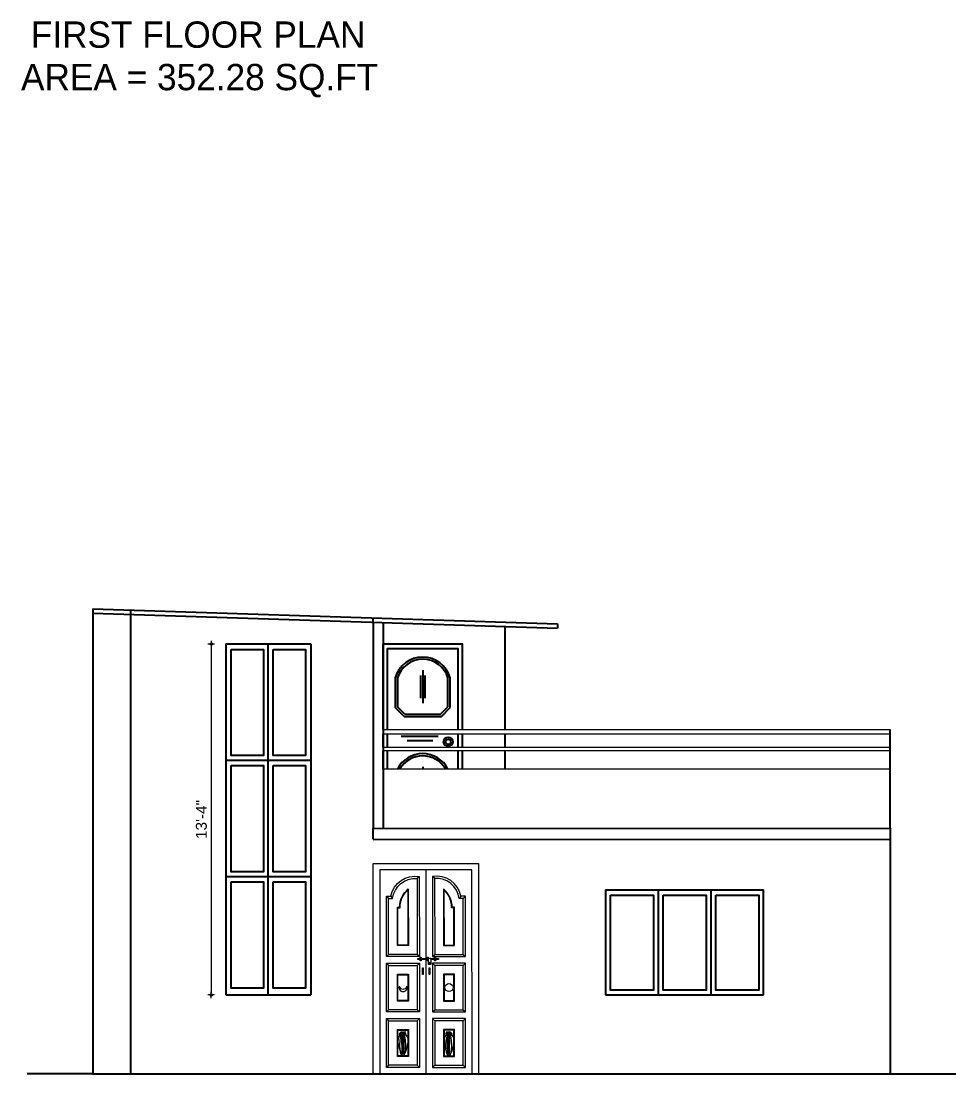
# Model space of a CAD drawing. Header units: inches. Extents: x 2449 to 13692, y -3765 to -1517.
# Drawn here: x 6325 to 6751, y -2638.1 to -2158.2 of the extents above; entities that cross this region are included whole.
import ezdxf
from ezdxf.enums import TextEntityAlignment as Align

# ---------------------------------------------------------------- set-up
doc = ezdxf.new("R2010")
doc.units = ezdxf.units.IN
doc.header["$LTSCALE"] = 0.5
doc.header["$MEASUREMENT"] = 0
doc.header["$PDMODE"] = 66
for name, color, linetype, lineweight in [('1', 7, 'Continuous', 25), ('A_hatch', 253, 'Continuous', 5), ('door', 202, 'Continuous', 5), ('DW TEXT', 92, 'Continuous', 15), ('ELEVATION', 85, 'Continuous', 9), ('hatch', 9, 'Continuous', 0), ('Toilet', 7, 'Continuous', 25)]:
    doc.layers.add(name, color=color, linetype=linetype, lineweight=lineweight)
doc.styles.add('CEN', font='GOTHIC.TTF')
doc.styles.get("Standard").update_dxf_attribs({"font": 'arial.ttf'})
doc.dimstyles.new('S8', dxfattribs={"dimtxt": 5, "dimasz": 1, "dimexe": 6, "dimexo": 18, "dimgap": 1.9375, "dimtad": 1, "dimdec": 0, "dimzin": 3, "dimdsep": 46, "dimlunit": 4, "dimtxsty": 'Standard', "dimblk": 'dot 2', "dimcen": 12, "dimse1": 1, "dimse2": 1, "dimclrd": 1, "dimclre": 1, "dimclrt": 256, "dimadec": 0, "dimazin": 0, "dimtfac": 0.75, "dimtdec": 0, "dimtix": 1, "dimtmove": 1, "dimatfit": 3, "dimldrblk": 'DOT', "dimfxl": 1, "dimtolj": 1, "dimtzin": 0, "dimlwd": 9, "dimlwe": 9, "dimarcsym": 0})

# ---------------------------------------------------------------- blocks, each defined once
blk = doc.blocks.new('dot1')
at = {"layer": 'hatch'}
h = blk.add_hatch(color=256, dxfattribs=at)
edge = h.paths.add_edge_path()
edge.add_arc((0, 0), 1, 0, 360)
for p, q in [((3, 0), (-3, 0)), ((0, 3), (0, -3))]:
    blk.add_line(p, q, dxfattribs=at)
blk.add_circle((0, 0), 1, dxfattribs=at)
blk = doc.blocks.new('dot 2')
at = {"layer": 'hatch', "xscale": 0.5, "yscale": 0.5, "zscale": 0.5}
blk.add_blockref('dot1', (0, 0), dxfattribs=at)
blk = doc.blocks.new('*D831')
at = {"layer": 'Defpoints', "color": 0, "transparency": 16777216}
for p in [(6418.38, -2442.13), (6411.72, -2602.13), (6418.38, -2602.13)]:
    blk.add_point(p, dxfattribs=at)
at = {"layer": 'Toilet', "color": 1, "lineweight": 9, "transparency": 16777216}
blk.add_line((6411.72, -2443.13), (6411.72, -2601.13), dxfattribs=at)
for p, rotation in [((6411.72, -2442.13), 90), ((6411.72, -2602.13), 270)]:
    blk.add_blockref('dot 2', p, dxfattribs=dict(at, rotation=rotation))
at = {"layer": 'Toilet', "transparency": 16777216, "insert": (6407.23, -2522.13), "char_height": 5, "attachment_point": 5, "rotation": 90}
blk.add_mtext('\\A1;13\'-4"', dxfattribs=at)
blk = doc.blocks.new('_Dot')
at = {"color": 0, "linetype": 'ByBlock', "lineweight": -2}
blk.add_line((-0.5, 0), (-1, 0), dxfattribs=at)
at = {"color": 0, "linetype": 'ByBlock', "const_width": 0.5}
blk.add_lwpolyline([(-0.25, 0, 1), (0.25, 0, 1)], format="xyb", close=True, dxfattribs=at)

msp = doc.modelspace()

# ---------------------------------------------------------------- linework, layer by layer
at = {"color": 5}
for p, q in [((6418.38, -2442.13), (6457.06, -2442.13)), ((6418.38, -2442.13), (6418.38, -2495.13)), ((6437.54, -2442.13), (6437.54, -2495.13)), ((6457.06, -2442.13), (6457.06, -2495.13)), ((6490.06, -2481.13), (6490.06, -2442.13)), ((6490.06, -2489.13), (6490.06, -2483.13)), ((6418.38, -2495.13), (6457.06, -2495.13)), ((6418.38, -2495.13), (6418.38, -2602.13)), ((6418.38, -2495.13), (6457.06, -2495.13)), ((6437.54, -2495.13), (6437.54, -2602.13)), ((6457.06, -2495.13), (6457.06, -2602.13)), ((6418.38, -2548.13), (6457.06, -2548.13)), ((6591.3, -2554.13), (6663.3, -2554.13)), ((6591.3, -2554.13), (6591.3, -2602.13)), ((6615.3, -2554.13), (6615.3, -2602.13)), ((6639.3, -2554.13), (6639.3, -2602.13)), ((6663.3, -2602.13), (6663.3, -2554.13)), ((6418.38, -2602.13), (6457.06, -2602.13)), ((6591.3, -2602.13), (6663.3, -2602.13))]:
    msp.add_line(p, q, dxfattribs=at)
at = {"color": 40, "ltscale": 5}
for p, q in [((6507.06, -2456.45), (6507.06, -2466.8)), ((6508.06, -2454.13), (6508.06, -2469.13)), ((6509.06, -2456.45), (6509.06, -2466.8)), ((6495.56, -2457.63), (6495.56, -2471.13)), ((6496.56, -2457.63), (6496.56, -2470.71)), ((6519.56, -2470.71), (6519.56, -2457.63)), ((6520.56, -2471.13), (6520.56, -2457.63)), ((6499.56, -2475.13), (6495.56, -2471.13)), ((6499.98, -2474.13), (6496.56, -2470.71)), ((6516.15, -2474.13), (6519.56, -2470.71)), ((6516.56, -2475.13), (6520.56, -2471.13)), ((6499.56, -2475.13), (6516.56, -2475.13)), ((6499.56, -2475.13), (6516.56, -2475.13)), ((6499.98, -2474.13), (6516.15, -2474.13)), ((6498.31, -2484.2), (6515.13, -2484.2)), ((6500.93, -2486.2), (6512.74, -2486.2)), ((6508.06, -2498.13), (6508.06, -2499.13))]:
    msp.add_line(p, q, dxfattribs=at)
at = {"color": 5}
for points in [[(6420.78, -2444.58), (6435.47, -2444.58), (6435.47, -2492.98), (6420.78, -2492.98)], [(6439.94, -2444.58), (6454.66, -2444.58), (6454.66, -2492.98), (6439.94, -2492.98)], [(6420.78, -2497.58), (6435.47, -2497.58), (6435.47, -2545.98), (6420.78, -2545.98)], [(6439.94, -2497.58), (6454.66, -2497.58), (6454.66, -2545.98), (6439.94, -2545.98)], [(6420.78, -2550.58), (6435.47, -2550.58), (6435.47, -2598.98), (6420.78, -2598.98)], [(6439.94, -2550.58), (6454.66, -2550.58), (6454.66, -2598.98), (6439.94, -2598.98)], [(6593.71, -2556.58), (6613.24, -2556.58), (6613.24, -2599.98), (6593.71, -2599.98)], [(6617.71, -2556.58), (6637.24, -2556.58), (6637.24, -2599.98), (6617.71, -2599.98)], [(6641.71, -2556.58), (6661.24, -2556.58), (6661.24, -2599.98), (6641.71, -2599.98)]]:
    msp.add_lwpolyline(points, close=True, dxfattribs=at)
at = {"color": 40, "ltscale": 5}
for centre, radius, start, end in [((6508.06, -2461.1), 12.97, 15.5303, 164.4697), ((6508.06, -2461.15), 12.03, 17.0615, 162.9385), ((6508.06, -2505.1), 12.97, 27.4159, 152.5841), ((6508.06, -2505.15), 12.03, 30.0809, 149.9191)]:
    msp.add_arc(centre, radius, start, end, dxfattribs=at)
at = {"layer": '1', "color": 2, "ltscale": 5}
for points in [[(6490.06, -2481.13), (6490.06, -2442.13), (6526.06, -2442.13), (6526.06, -2481.13)], [(6492.06, -2481.13), (6492.06, -2444.13), (6524.06, -2444.13), (6524.06, -2481.13)], [(6490.06, -2489.13), (6490.06, -2483.13)], [(6492.06, -2489.13), (6492.06, -2483.13)], [(6524.06, -2483.13), (6524.06, -2489.13)], [(6526.06, -2483.13), (6526.06, -2489.13)], [(6490.06, -2499.13), (6490.06, -2490.63)], [(6492.06, -2499.13), (6492.06, -2490.63)], [(6524.06, -2490.63), (6524.06, -2499.13)], [(6526.06, -2490.63), (6526.06, -2499.13)]]:
    msp.add_lwpolyline(points, dxfattribs=at)
at = {"layer": '1', "color": 21, "ltscale": 5}
for radius in [2.07, 1.19]:
    msp.add_circle((6519.68, -2486.72), radius, dxfattribs=at)
at = {"layer": 'A_hatch', "color": 11, "ltscale": 5}
for p, q in [((6490.06, -2481.13), (6721.05, -2481.13)), ((6490.06, -2483.13), (6721.05, -2483.13)), ((6490.06, -2489.13), (6721.05, -2489.13)), ((6490.06, -2490.63), (6721.05, -2490.63)), ((6721.05, -2499.13), (6490.06, -2499.13))]:
    msp.add_line(p, q, dxfattribs=at)
at = {"layer": 'door'}
for p, q in [((6485.56, -2638.13), (6485.53, -2542.13)), ((6485.53, -2542.13), (6533.53, -2542.13)), ((6533.53, -2542.13), (6533.56, -2638.13)), ((6488.51, -2545.13), (6488.53, -2638.13)), ((6530.51, -2545.13), (6488.51, -2545.13)), ((6505.51, -2548.96), (6506.51, -2548.13)), ((6509.51, -2545.13), (6509.53, -2638.13)), ((6513.51, -2548.96), (6512.51, -2548.13)), ((6530.53, -2638.13), (6530.51, -2545.13)), ((6491.51, -2557.13), (6492.51, -2558.13)), ((6493.51, -2557.13), (6494.23, -2558.13)), ((6525.51, -2557.13), (6524.78, -2558.13)), ((6527.51, -2557.13), (6526.51, -2558.13)), ((6492.53, -2583.63), (6491.53, -2584.63)), ((6506.53, -2584.63), (6505.53, -2583.63)), ((6512.53, -2584.63), (6513.53, -2583.63)), ((6526.53, -2583.63), (6527.53, -2584.63)), ((6491.53, -2587.63), (6492.53, -2588.63)), ((6506.53, -2587.63), (6505.53, -2588.63)), ((6512.53, -2587.63), (6513.53, -2588.63)), ((6527.53, -2587.63), (6526.53, -2588.63)), ((6492.53, -2608.88), (6491.53, -2609.88)), ((6506.53, -2609.88), (6505.53, -2608.88)), ((6512.53, -2609.88), (6513.53, -2608.88)), ((6526.53, -2608.88), (6527.53, -2609.88)), ((6491.53, -2612.88), (6492.53, -2613.88)), ((6506.53, -2612.88), (6505.53, -2613.88)), ((6512.53, -2612.88), (6513.53, -2613.88)), ((6527.53, -2612.88), (6526.53, -2613.88)), ((6498, -2620.34), (6497.34, -2619.97)), ((6498, -2620.34), (6497.4, -2620.27)), ((6497.95, -2620.07), (6497.55, -2619.44)), ((6497.95, -2620.07), (6497.73, -2620.02)), ((6498.54, -2619.91), (6497.78, -2619.48)), ((6498.43, -2619.91), (6497.84, -2619.64)), ((6498.11, -2619.48), (6497.89, -2619.21)), ((6498.22, -2620.39), (6497.95, -2620.07)), ((6498.32, -2619.26), (6498, -2619.15)), ((6498.11, -2619.91), (6498, -2619.85)), ((6498.32, -2620.66), (6498, -2620.34)), ((6498.11, -2619.48), (6498.27, -2619.1)), ((6498.11, -2619.91), (6498.11, -2619.48)), ((6498.22, -2620.39), (6498.11, -2619.91)), ((6498.32, -2620.66), (6498.22, -2620.39)), ((6498.32, -2619.26), (6498.54, -2618.99)), ((6499.08, -2619.96), (6498.32, -2619.26)), ((6498.54, -2619.91), (6498.43, -2619.91)), ((6498.5, -2619.43), (6498.71, -2619.25)), ((6498.54, -2619.91), (6499.08, -2619.31)), ((6498.81, -2620.83), (6498.54, -2619.91)), ((6498.59, -2619.09), (6498.55, -2618.83)), ((6498.68, -2619.17), (6498.59, -2619.09)), ((6498.73, -2619.1), (6498.64, -2618.93)), ((6498.64, -2619.55), (6498.66, -2619.19)), ((6498.65, -2619.42), (6498.81, -2619.28)), ((6498.66, -2619.19), (6498.8, -2619.02)), ((6498.71, -2619.25), (6498.82, -2618.75)), ((6499.08, -2619.31), (6498.81, -2618.88)), ((6498.81, -2619.28), (6498.89, -2619.1)), ((6498.81, -2620.83), (6499.03, -2620.45)), ((6498.93, -2619.09), (6498.99, -2618.77)), ((6499.19, -2619.1), (6499.03, -2619.04)), ((6499.03, -2620.45), (6499.08, -2619.96)), ((6499.08, -2619.31), (6499.4, -2619.15)), ((6499.13, -2619.91), (6499.19, -2619.64)), ((6499.24, -2620.34), (6499.13, -2619.91)), ((6499.19, -2619.1), (6499.3, -2618.94)), ((6499.46, -2619.48), (6499.19, -2619.1)), ((6499.19, -2619.64), (6499.57, -2619.42)), ((6499.35, -2620.72), (6499.24, -2620.34)), ((6499.43, -2619.32), (6499.38, -2618.91)), ((6499.4, -2619.15), (6499.57, -2618.88)), ((6499.62, -2619.59), (6499.43, -2619.31)), ((6499.67, -2619.85), (6499.51, -2619.1)), ((6499.51, -2628.74), (6499.78, -2620.23)), ((6499.57, -2619.42), (6499.89, -2618.99)), ((6499.62, -2619.22), (6499.67, -2618.88)), ((6499.69, -2619.42), (6499.62, -2619.22)), ((6499.62, -2620.72), (6499.67, -2619.85)), ((6499.67, -2619.53), (6499.73, -2619.04)), ((6499.89, -2620.12), (6499.67, -2619.53)), ((6499.78, -2620.23), (6500.11, -2619.96)), ((6499.94, -2618.85), (6499.99, -2619)), ((6499.94, -2620.1), (6500.04, -2619.83)), ((6499.98, -2619.16), (6500.01, -2618.91)), ((6499.98, -2619.13), (6500.06, -2619.02)), ((6500.04, -2619.83), (6499.98, -2619.16)), ((6500, -2618.98), (6500.15, -2618.83)), ((6500, -2619.06), (6500.1, -2618.94)), ((6500.01, -2618.91), (6500.09, -2618.85)), ((6500.04, -2619.83), (6500.15, -2619.48)), ((6500.11, -2619.96), (6500.16, -2619.58)), ((6500.11, -2619.96), (6500.32, -2619.64)), ((6500.15, -2619.48), (6500.41, -2619.25)), ((6500.16, -2619.58), (6500.32, -2619.37)), ((6500.21, -2619.8), (6500.27, -2619.58)), ((6500.27, -2619.58), (6500.38, -2619.48)), ((6518.88, -2619.48), (6518.62, -2619.25)), ((6518.76, -2619.58), (6518.65, -2619.48)), ((6518.87, -2619.58), (6518.71, -2619.37)), ((6518.92, -2619.96), (6518.71, -2619.64)), ((6518.82, -2619.8), (6518.76, -2619.58)), ((6518.92, -2619.96), (6518.87, -2619.58)), ((6519.03, -2618.98), (6518.88, -2618.83)), ((6518.99, -2619.83), (6518.88, -2619.48)), ((6519.25, -2620.23), (6518.92, -2619.96)), ((6519.03, -2619.06), (6518.93, -2618.94)), ((6519.02, -2618.91), (6518.94, -2618.85)), ((6519.05, -2619.13), (6518.97, -2619.02)), ((6518.99, -2619.83), (6519.06, -2619.16)), ((6519.09, -2620.1), (6518.99, -2619.83)), ((6519.06, -2619.16), (6519.02, -2618.91)), ((6519.09, -2618.85), (6519.04, -2619)), ((6519.46, -2619.42), (6519.14, -2618.99)), ((6519.14, -2620.12), (6519.36, -2619.53)), ((6519.52, -2628.74), (6519.25, -2620.23)), ((6519.36, -2619.53), (6519.3, -2619.04)), ((6519.34, -2619.42), (6519.41, -2619.22)), ((6519.41, -2619.22), (6519.36, -2618.88)), ((6519.36, -2619.85), (6519.52, -2619.1)), ((6519.41, -2620.72), (6519.36, -2619.85)), ((6519.41, -2619.59), (6519.6, -2619.31)), ((6519.63, -2619.15), (6519.46, -2618.88)), ((6519.84, -2619.64), (6519.46, -2619.42)), ((6519.57, -2619.48), (6519.84, -2619.1)), ((6519.6, -2619.32), (6519.65, -2618.91)), ((6519.95, -2619.31), (6519.63, -2619.15)), ((6519.68, -2620.72), (6519.79, -2620.34)), ((6519.84, -2619.1), (6519.73, -2618.94)), ((6519.79, -2620.34), (6519.9, -2619.91)), ((6519.84, -2619.1), (6520, -2619.04)), ((6519.9, -2619.91), (6519.84, -2619.64)), ((6519.95, -2619.31), (6520.22, -2618.88)), ((6519.95, -2619.96), (6520.71, -2619.26)), ((6520.49, -2619.91), (6519.95, -2619.31)), ((6520, -2620.45), (6519.95, -2619.96)), ((6520.22, -2620.83), (6520, -2620.45)), ((6520.1, -2619.09), (6520.04, -2618.77)), ((6520.22, -2619.28), (6520.14, -2619.1)), ((6520.32, -2619.25), (6520.21, -2618.75)), ((6520.38, -2619.42), (6520.22, -2619.28)), ((6520.22, -2620.83), (6520.49, -2619.91)), ((6520.37, -2619.19), (6520.23, -2619.02)), ((6520.3, -2619.1), (6520.39, -2618.93)), ((6520.53, -2619.43), (6520.32, -2619.25)), ((6520.35, -2619.17), (6520.44, -2619.09)), ((6520.39, -2619.55), (6520.37, -2619.19)), ((6520.44, -2619.09), (6520.48, -2618.83)), ((6520.71, -2619.26), (6520.49, -2618.99)), ((6520.49, -2619.91), (6521.25, -2619.48)), ((6520.49, -2619.91), (6520.6, -2619.91)), ((6520.6, -2619.91), (6521.19, -2619.64)), ((6520.71, -2619.26), (6521.03, -2619.15)), ((6520.71, -2620.66), (6521.03, -2620.34)), ((6520.71, -2620.66), (6520.81, -2620.39)), ((6520.92, -2619.48), (6520.76, -2619.1)), ((6520.81, -2620.39), (6520.92, -2619.91)), ((6520.81, -2620.39), (6521.08, -2620.07)), ((6520.92, -2619.48), (6521.14, -2619.21)), ((6520.92, -2619.91), (6520.92, -2619.48)), ((6520.92, -2619.91), (6521.03, -2619.85)), ((6521.03, -2620.34), (6521.69, -2619.97)), ((6521.03, -2620.34), (6521.63, -2620.27)), ((6521.08, -2620.07), (6521.48, -2619.44)), ((6521.08, -2620.07), (6521.3, -2620.02)), ((6498.16, -2620.5), (6497.95, -2620.5)), ((6498.54, -2620.77), (6498.32, -2620.66)), ((6498.7, -2628.79), (6498.54, -2620.77)), ((6499.03, -2628.85), (6498.81, -2620.83)), ((6499.3, -2628.74), (6499.35, -2620.72)), ((6519.73, -2628.74), (6519.68, -2620.72)), ((6520, -2628.85), (6520.22, -2620.83)), ((6520.33, -2628.79), (6520.49, -2620.77)), ((6520.49, -2620.77), (6520.71, -2620.66)), ((6520.87, -2620.5), (6521.08, -2620.5)), ((6499.03, -2628.95), (6498.7, -2628.79)), ((6499.03, -2628.95), (6499.51, -2628.74)), ((6499.03, -2628.95), (6499.3, -2628.74)), ((6499.03, -2628.95), (6499.03, -2628.85)), ((6520, -2628.95), (6519.52, -2628.74)), ((6520, -2628.95), (6519.73, -2628.74)), ((6520, -2628.95), (6520.33, -2628.79)), ((6520, -2628.95), (6520, -2628.85)), ((6492.53, -2634.13), (6491.53, -2635.13)), ((6506.53, -2635.13), (6505.53, -2634.13)), ((6512.53, -2635.13), (6513.53, -2634.13)), ((6526.53, -2634.13), (6527.53, -2635.13)), ((6485.56, -2638.13), (6530.53, -2638.13)), ((6533.56, -2638.13), (6530.53, -2638.13))]:
    msp.add_line(p, q, dxfattribs=at)
for points in [[(6506.51, -2548.13), (6506.51, -2548.13), (6506.53, -2584.63), (6491.53, -2584.63), (6491.51, -2557.13), (6493.51, -2557.13, -0.404871)], [(6512.51, -2548.13), (6512.51, -2548.13), (6512.53, -2584.63), (6527.53, -2584.63), (6527.51, -2557.13), (6525.51, -2557.13, 0.404871)], [(6505.51, -2549.01), (6505.53, -2583.63), (6492.53, -2583.63), (6492.51, -2558.13), (6494.36, -2558.13, -0.404087)], [(6513.51, -2549.01), (6513.53, -2583.63), (6526.53, -2583.63), (6526.51, -2558.13), (6524.65, -2558.13, 0.404087)], [(6501.51, -2553.81), (6501.53, -2579.63), (6496.53, -2579.63), (6496.51, -2562.13), (6497.51, -2562.13, -0.230009)], [(6501.26, -2554.34), (6501.28, -2579.38), (6496.78, -2579.38), (6496.76, -2562.38), (6497.76, -2562.38, -0.222945)], [(6517.51, -2553.81), (6517.53, -2579.63), (6522.53, -2579.63), (6522.51, -2562.13), (6521.51, -2562.13, 0.230009)], [(6517.76, -2554.34), (6517.78, -2579.38), (6522.28, -2579.38), (6522.26, -2562.38), (6521.25, -2562.38, 0.222945)]]:
    msp.add_lwpolyline(points, format="xyb", close=True, dxfattribs=at)
for points in [[(6506.87, -2585.91), (6505.82, -2585.91), (6505.82, -2585.52), (6506.87, -2585.52)], [(6507.33, -2585.52), (6510.13, -2585.52)], [(6510.13, -2585.91), (6507.33, -2585.91)], [(6510.59, -2585.52), (6510.64, -2585.52)], [(6510.64, -2585.91), (6510.59, -2585.91)], [(6511.75, -2585.52), (6513.43, -2585.52)], [(6513.43, -2585.91), (6511.75, -2585.91)], [(6513.89, -2585.52), (6515.29, -2585.52), (6515.29, -2585.91), (6513.89, -2585.91)]]:
    msp.add_lwpolyline(points, dxfattribs=at)
for points in [[(6506.87, -2584.92), (6507.33, -2584.92), (6507.33, -2586.6), (6506.87, -2586.6)], [(6510.13, -2584.92), (6510.59, -2584.92), (6510.59, -2586.6), (6510.13, -2586.6)], [(6510.64, -2585.35), (6511.75, -2585.35), (6511.75, -2588.29), (6510.64, -2588.29)], [(6513.43, -2584.92), (6513.89, -2584.92), (6513.89, -2586.6), (6513.43, -2586.6)], [(6491.53, -2587.63), (6506.53, -2587.63), (6506.53, -2609.88), (6491.53, -2609.88)], [(6492.53, -2588.63), (6505.53, -2588.63), (6505.53, -2608.88), (6492.53, -2608.88)], [(6507.97, -2589.82), (6508.21, -2589.82), (6508.21, -2592.77), (6507.97, -2592.77)], [(6511.06, -2589.82), (6511.31, -2589.82), (6511.31, -2592.77), (6511.06, -2592.77)], [(6511.12, -2587.22), (6511.26, -2587.22), (6511.26, -2587.86), (6511.12, -2587.86)], [(6527.53, -2587.63), (6512.53, -2587.63), (6512.53, -2609.88), (6527.53, -2609.88)], [(6526.53, -2588.63), (6513.53, -2588.63), (6513.53, -2608.88), (6526.53, -2608.88)], [(6496.52, -2592.63), (6501.52, -2592.63), (6501.52, -2604.88), (6496.52, -2604.88)], [(6496.77, -2592.88), (6501.27, -2592.88), (6501.27, -2604.63), (6496.77, -2604.63)], [(6522.52, -2592.63), (6517.52, -2592.63), (6517.52, -2604.88), (6522.52, -2604.88)], [(6522.27, -2592.88), (6517.77, -2592.88), (6517.77, -2604.63), (6522.27, -2604.63)], [(6491.53, -2635.13), (6491.53, -2612.88), (6506.53, -2612.88), (6506.53, -2635.13), (6491.53, -2635.13)], [(6492.53, -2634.13), (6492.53, -2613.88), (6505.53, -2613.88), (6505.53, -2634.13), (6492.53, -2634.13)], [(6512.53, -2635.13), (6527.53, -2635.13), (6527.53, -2612.88), (6512.53, -2612.88)], [(6513.53, -2634.13), (6526.53, -2634.13), (6526.53, -2613.88), (6513.53, -2613.88)], [(6501.52, -2630.13), (6496.52, -2630.13), (6496.52, -2617.88), (6501.52, -2617.88)], [(6501.27, -2629.88), (6496.77, -2629.88), (6496.77, -2618.13), (6501.27, -2618.13)], [(6517.52, -2630.13), (6522.52, -2630.13), (6522.52, -2617.88), (6517.52, -2617.88)], [(6517.77, -2629.88), (6522.27, -2629.88), (6522.27, -2618.13), (6517.77, -2618.13)]]:
    msp.add_lwpolyline(points, close=True, dxfattribs=at)
msp.add_circle((6520.03, -2598.75), 1.86, dxfattribs=at)
for centre, radius, start, end in [((6499.11, -2598.75), 1.86, 162.1563, 17.8437), ((6499.11, -2597.61), 1.86, 197.8437, 342.1563), ((6499.03, -2624.41), 4.36, 258.8313, 281.1687), ((6520, -2624.41), 4.36, 258.8313, 281.1687)]:
    msp.add_arc(centre, radius, start, end, dxfattribs=at)
msp.add_ellipse((6499.03, -2628.89), major_axis=(-0.613, 0), ratio=0.098223, dxfattribs=at)
at = {"layer": 'door', "extrusion": (0, 0, -1)}
msp.add_ellipse((6520, -2628.89), major_axis=(0.613, 0), ratio=0.098223, dxfattribs=at)
at = {"layer": 'door'}
for points in [[(6498.41, -2628.89), (6498.41, -2629.18), (6498.7, -2629.68), (6498.47, -2619.49), (6497.77, -2620.1), (6498.18, -2628.69)], [(6499.64, -2628.89), (6499.64, -2629.18), (6499.35, -2629.68), (6499.58, -2619.49), (6500.28, -2620.1), (6499.87, -2628.69)], [(6519.39, -2628.89), (6519.39, -2629.18), (6519.68, -2629.68), (6519.45, -2619.49), (6518.75, -2620.1), (6519.16, -2628.69)], [(6520.62, -2628.89), (6520.62, -2629.18), (6520.33, -2629.68), (6520.56, -2619.49), (6521.26, -2620.1), (6520.85, -2628.69)]]:
    msp.add_spline(points, degree=3, dxfattribs=at)
at = {"layer": 'ELEVATION'}
msp.add_line((6721.05, -2481.13), (6721.05, -2521.13), dxfattribs=at)
at = {"layer": 'Toilet'}
for p, q in [((6357.76, -2428.12), (6569.56, -2434.89)), ((6357.82, -2426.13), (6357.82, -2526.13)), ((6357.82, -2426.13), (6569.56, -2432.89)), ((6374.88, -2426.67), (6374.88, -2526.13)), ((6485.56, -2432.21), (6485.56, -2430.21)), ((6485.56, -2432.21), (6485.56, -2526.13)), ((6490.06, -2432.35), (6490.06, -2526.13)), ((6569.56, -2432.89), (6569.56, -2434.89)), ((6545.56, -2434.13), (6545.56, -2481.13)), ((6721.05, -2521.13), (6721.05, -2481.13)), ((6721.05, -2526.13), (6721.05, -2481.13)), ((6545.56, -2483.13), (6545.56, -2489.13)), ((6545.56, -2490.63), (6545.56, -2499.13)), ((6357.82, -2526.13), (6357.82, -2638.13)), ((6374.88, -2526.13), (6374.88, -2638.13)), ((6485.55, -2531.13), (6485.56, -2526.13)), ((6485.56, -2526.24), (6721.05, -2526.13)), ((6721.05, -2526.13), (6721.05, -2638.13)), ((6485.56, -2531.24), (6721.05, -2531.13)), ((6357.82, -2638.13), (6327.82, -2638.13)), ((6357.82, -2638.13), (6721.05, -2638.13)), ((6721.05, -2638.13), (6751.05, -2638.13))]:
    msp.add_line(p, q, dxfattribs=at)

# ---------------------------------------------------------------- texts
at = {"layer": 'DW TEXT', "ltscale": 0.13, "style": 'CEN'}
for s, p in [('FIRST FLOOR PLAN', (6405.71, -2164.36)), ('AREA = 352.28 SQ.FT ', (6408.63, -2183.71))]:
    msp.add_text(s, height=12, dxfattribs=at).set_placement(p, align=Align.MIDDLE_CENTER)

# ---------------------------------------------------------------- dimensions: what is measured, and where the dimension line sits
at = {"layer": 'Toilet'}
dim = msp.add_linear_dim(base=(6411.72, -2602.13), p1=(6418.38, -2442.13), p2=(6418.38, -2602.13), angle=90, dimstyle='S8', override={"dimfxl": 2, "dimfxlon": 1, "dimarcsym": 1}, dxfattribs=at)
dim.commit()
dim.dimension.update_dxf_attribs({"geometry": '*D831', "text_midpoint": (6407.23, -2522.13)})

doc.saveas('drawing.dxf')
